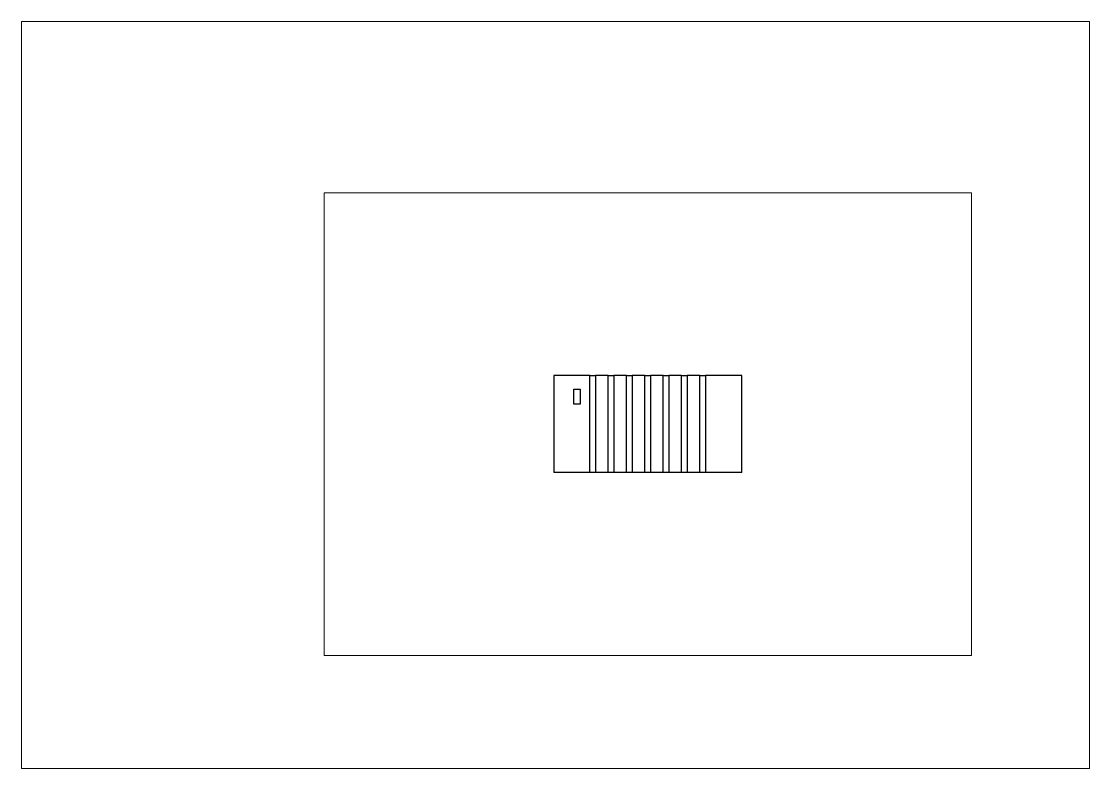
# Paper-space layout 'Layout1' of a CAD drawing. Extents: x 0 to 500, y 0 to 350.
# The model-space entities are those that its viewports show. They can reach past a viewport. Long polylines and large blocks are cut down to what shows.
import ezdxf

# ---------------------------------------------------------------- set-up
doc = ezdxf.new("R2010")
doc.units = 0
doc.header["$MEASUREMENT"] = 0

msp = doc.modelspace()

# ---------------------------------------------------------------- linework, layer by layer
at = {"color": 7, "linetype": 'Continuous'}
for p, q in [((266.13059, 184.06643), (249.21582, 184.06643)), ((249.21582, 184.06643), (249.21582, 138.68976)), ((266.13059, 184.06643), (268.71419, 184.06643)), ((266.13059, 138.68976), (266.13059, 184.06643)), ((274.71419, 184.06643), (268.71419, 184.06643)), ((268.71419, 184.06643), (268.71419, 138.68976)), ((274.71419, 184.06643), (277.2978, 184.06643)), ((274.71419, 138.68976), (274.71419, 184.06643)), ((283.2978, 184.06643), (277.2978, 184.06643)), ((277.2978, 184.06643), (277.2978, 138.68976)), ((283.2978, 184.06643), (285.8814, 184.06643)), ((283.2978, 138.68976), (283.2978, 184.06643)), ((291.8814, 184.06643), (285.8814, 184.06643)), ((285.8814, 184.06643), (285.8814, 138.68976)), ((291.8814, 184.06643), (294.46501, 184.06643)), ((291.8814, 138.68976), (291.8814, 184.06643)), ((300.46501, 184.06643), (294.46501, 184.06643)), ((294.46501, 184.06643), (294.46501, 138.68976)), ((300.46501, 184.06643), (303.04861, 184.06643)), ((300.46501, 138.68976), (300.46501, 184.06643)), ((309.04861, 184.06643), (303.04861, 184.06643)), ((303.04861, 184.06643), (303.04861, 138.68976)), ((309.04861, 184.06643), (311.63222, 184.06643)), ((309.04861, 138.68976), (309.04861, 184.06643)), ((317.63222, 184.06643), (311.63222, 184.06643)), ((311.63222, 184.06643), (311.63222, 138.68976)), ((317.63222, 184.06643), (320.21582, 184.06643)), ((317.63222, 138.68976), (317.63222, 184.06643)), ((337.21582, 184.06643), (320.21582, 184.06643)), ((320.21582, 184.06643), (320.21582, 138.68976)), ((337.21582, 138.68976), (337.21582, 184.06643)), ((258.51736, 177.68162), (261.51736, 177.68162)), ((258.51736, 170.68162), (258.51736, 177.68162)), ((261.51736, 177.68162), (261.51736, 170.68162)), ((261.51736, 170.68162), (258.51736, 170.68162)), ((266.13059, 138.68976), (249.21582, 138.68976)), ((268.71419, 138.68976), (266.13059, 138.68976)), ((274.71419, 138.68976), (268.71419, 138.68976)), ((277.2978, 138.68976), (274.71419, 138.68976)), ((283.2978, 138.68976), (277.2978, 138.68976)), ((285.8814, 138.68976), (283.2978, 138.68976)), ((291.8814, 138.68976), (285.8814, 138.68976)), ((294.46501, 138.68976), (291.8814, 138.68976)), ((300.46501, 138.68976), (294.46501, 138.68976)), ((303.04861, 138.68976), (300.46501, 138.68976)), ((309.04861, 138.68976), (303.04861, 138.68976)), ((311.63222, 138.68976), (309.04861, 138.68976)), ((317.63222, 138.68976), (311.63222, 138.68976)), ((320.21582, 138.68976), (317.63222, 138.68976)), ((337.21582, 138.68976), (320.21582, 138.68976))]:
    msp.add_line(p, q, dxfattribs=at)

psp = doc.layouts.get("Layout1")

# ---------------------------------------------------------------- viewports
at = {"layer": '0', "color": 3, "linetype": 'Continuous'}
psp.add_viewport(center=(250, 175), size=(500, 350), view_center_point=(250, 175), view_height=350, dxfattribs=at)
psp.add_viewport(center=(293.21582, 161.37811), size=(303.06262, 216.6296), view_center_point=(293.21582, 161.37811), view_height=216.6296, status=3, dxfattribs=at)

doc.saveas('drawing.dxf')
